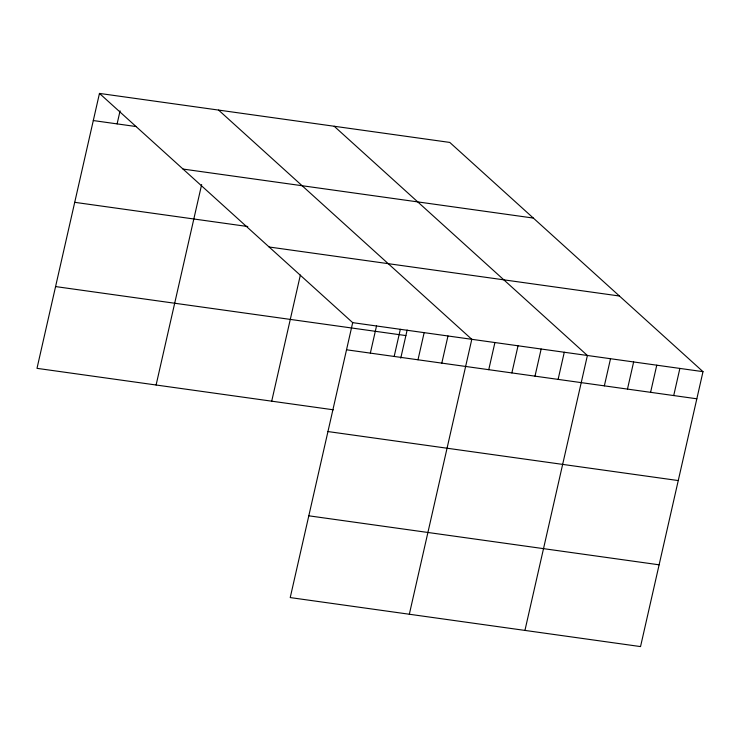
<?xml version="1.0" encoding="UTF-8"?>
<svg xmlns="http://www.w3.org/2000/svg" width="740" height="740" viewBox="0 0 740 740"><rect width="100%" height="100%" fill="white"/><g stroke="black" fill="none" stroke-linecap="round" stroke-linejoin="round"><path stroke-width="1.11" d="M99.465 93.416L352.693 322.649L290.228 597.578L640.535 646.584L703 371.656L449.772 142.422L99.465 93.416L37 368.344L333.361 409.803M117.114 123.885L120.074 110.861M156.103 385.004L201.65 184.556M271.71 401.173L300.357 275.067M370.342 353.128L376.512 325.989M394.17 356.458L400.331 329.318M400.756 358.169L407.148 330.031M417.989 359.788L424.15 332.649M441.808 363.118L447.978 335.979M409.331 614.246L471.796 339.318L218.568 110.075M488.752 369.686L494.912 342.546M511.867 372.923L518.037 345.784M534.992 376.161L541.153 349.021M558.108 379.389L564.278 352.249M524.938 630.415L587.394 355.487L334.175 126.244M604.349 385.864L610.519 358.724M627.474 389.092L633.634 361.953M650.59 392.329L656.759 365.19M673.715 395.567L679.875 368.428M93.296 120.555L136.401 126.586M183.03 169.062L533.337 218.069M74.722 202.325L247.771 226.533M269.129 247.003L619.436 296.009M352.693 322.649L703 371.656M55.574 286.574L405.89 335.581M346.524 349.789L696.83 398.795M327.95 431.559L678.256 480.565M308.802 515.808L659.118 564.814"/></g></svg>
